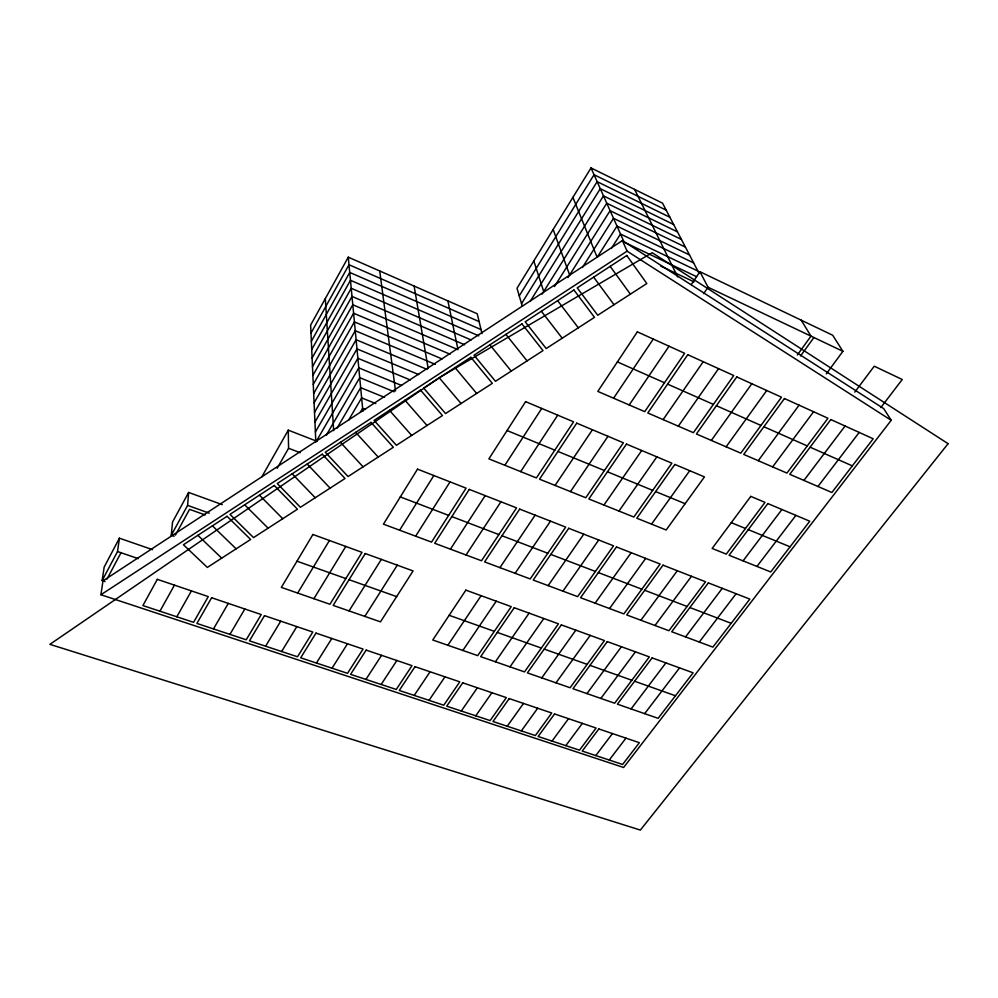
<?xml version="1.0" encoding="UTF-8"?>
<svg xmlns="http://www.w3.org/2000/svg" width="998" height="998" viewBox="0 0 998 998"><rect width="100%" height="100%" fill="white"/><g stroke="black" fill="none" stroke-linecap="round" stroke-linejoin="round"><path stroke-width="1.5" d="M174.163 536.238L171.294 535.227L187.599 505.375L188.634 492.438L222.28 504.651M171.294 535.227L172.517 522.079L188.634 492.438M105.077 581.56L102.145 580.574L117.539 551.545L119.411 538.196L152.494 549.636M102.145 580.574L104.179 567.026L119.411 538.196M100.91 594.746L102.994 580.861L622.403 240.593L883.741 408.631L891.202 420.283L623.613 767.487L100.91 594.746L627.093 251.159L891.202 420.283M106.973 579.114L121.008 552.73M175.448 535.078L189.545 509.342L205.239 514.98M481.972 333.594L477.244 313.771L348.277 257.185L310.64 325.074L315.83 442.114L358.781 367.863L401.608 385.49M311.002 333.083L349.001 264.744L479.115 321.593M159.929 611.2L174.45 585.14M311.364 341.241L349.724 272.442L481.011 329.552M311.725 349.562L350.473 280.288L478.828 335.877M312.1 358.033L351.234 288.285L471.093 339.944M312.486 366.653L352.007 296.431L464.606 344.747M312.873 375.46L352.793 304.752L458.007 349.674M176.808 616.789L191.429 590.903M313.272 384.417L353.604 313.222L450.123 354.24M261.613 477.206L288.272 430.163L317.09 441.341M313.684 393.561L354.415 321.88L442.089 358.943M314.096 402.893L355.251 330.7L435.315 364.37M277.145 468.311L288.572 448.264L288.272 430.163M314.52 412.399L356.111 339.707L427.019 369.372M314.944 422.104L356.985 348.901L418.711 374.587M315.38 432.009L357.87 358.282L410.253 379.951M213.472 628.927L228.293 603.391M326.284 435.228L359.717 377.656L394.272 391.79M336.912 428.392L360.665 387.661L384.442 397.329M348.464 420.37L361.625 397.878L375.772 403.591M360.266 412.324L362.623 408.319L365.48 409.467M229.914 634.379L244.834 608.992M265.605 646.205L280.725 621.155M297.678 593.074L329.415 540.492M281.623 651.507L296.83 626.619M313.883 598.7L345.795 546.442M699.124 273.44L662.547 203.168L591.016 167.926L517.014 288.235L522.303 306.274M519.247 295.87L594.047 174.712L666.19 210.154M521.53 303.642L597.141 181.636L669.895 217.265M530.15 301.421L600.285 188.684L673.662 224.513M542.126 294.123L603.491 195.882L677.505 231.898M316.416 663.034L331.798 638.471M349.051 610.926L381.336 559.379M399.612 530.2L433.843 475.535M554.489 286.576L606.759 203.218L681.422 239.433M567.974 277.594L610.102 210.69L685.414 247.105M582.408 267.501L613.508 218.325L689.493 254.939M332.022 668.198L347.491 643.785M364.831 616.402L397.279 565.18M415.642 536.176L450.036 481.872M611.325 248.477L620.519 234.056L697.889 271.069M365.929 679.426L381.56 655.337M450.435 549.162L485.178 495.607M504.863 465.28L541.739 408.431M381.149 684.478L396.855 660.514M466.041 554.988L500.934 501.769M520.694 471.63L557.732 415.156M414.207 695.419L430.076 671.766M447.865 645.257L481.111 595.681M499.936 567.637L535.14 515.143M555.075 485.427L592.425 429.764M613.583 398.202L653.266 339.058M691.277 284.567L699.922 271.706L832.694 335.241L842.911 351.308L826.294 373.851M703.652 293.674L708.019 287.212L699.922 271.706M429.04 700.334L444.983 676.819M462.847 650.459L496.243 601.183M515.13 573.314L550.484 521.143M570.494 491.615L607.982 436.301M629.214 404.963L669.034 346.206M461.288 711.013L477.368 687.797M495.395 661.774L529.09 613.134M548.139 585.626L583.78 534.167M603.952 505.038L641.726 450.51M663.134 419.609L703.228 361.713M475.759 715.815L491.914 692.724M510.003 666.851L543.823 618.498M562.947 591.153L598.725 540.005M618.96 511.063L656.871 456.872M678.328 426.171L718.56 368.661M507.221 726.232L523.501 703.428M541.752 677.879L575.834 630.15M595.107 603.166L631.16 552.692M651.544 524.137L689.718 470.694M711.325 440.43L751.818 383.743M521.343 730.91L537.685 708.231M555.998 682.832L590.205 635.377M609.541 608.543L645.706 558.381M726.12 446.817L766.726 390.505M797.34 355.001L810.975 336.139L801.244 320.183M800.571 355.937L813.894 337.524M552.044 741.077L568.511 718.685M586.961 693.598L621.417 646.729M640.903 620.245L677.305 570.744M758.243 460.689L799.074 405.163M565.829 745.643L582.358 723.375M600.858 698.425L635.439 651.831M654.975 625.496L691.489 576.283M772.639 466.914L813.582 411.75M854.787 392.114L874.248 366.204L902.242 379.502L880.835 407.533M595.794 755.573L612.435 733.567M631.073 708.929L665.878 662.909M685.551 636.911L722.29 588.333M743.073 560.864L781.933 509.491M803.914 480.425L845.069 426.021M609.254 760.027L625.946 738.146M644.646 713.645L679.551 667.887M699.274 642.038L736.112 593.735M756.946 566.427L795.905 515.367M817.948 486.488L859.191 432.421M117.539 551.545L138.235 558.618M296.98 561.188L345.844 578.566M349.051 579.701L396.63 596.617M449.162 615.304L494.322 631.36M497.291 632.42L541.328 648.064M544.222 649.099L587.148 664.369M589.98 665.367L631.846 680.262M634.603 681.235L675.459 695.768M187.599 505.375L209.268 513.159M400.323 496.917L448.651 515.392M451.832 516.602L498.875 534.579M501.969 535.751L547.79 553.254M550.796 554.401L595.419 571.455M598.363 572.578L641.839 589.182M644.696 590.28L687.086 606.472M689.868 607.533L731.197 623.326M288.572 448.264L300.198 452.718M507.059 430.537L554.813 450.148M557.957 451.445L604.414 470.532M607.47 471.792L652.68 490.367M655.661 491.59L685.127 503.691M731.285 522.665L745.456 528.478M748.288 529.639L790.067 546.804M617.388 361.925L664.493 382.758M667.587 384.13L713.383 404.402M716.402 405.724L760.963 425.447M763.882 426.745L807.257 445.931M810.102 447.191L852.329 465.879M708.019 287.212L842.911 351.308M660.776 266.092L694.047 281.885M696.666 276.733L624.137 242.165L591.016 167.926M693.647 262.923L616.976 226.109L597.153 257.334L572.914 197.367M197.891 535.315L221.706 558.144M212.424 525.821L236.127 548.838M244.672 504.801L268.113 528.179M259.43 495.158L282.758 518.711M292.177 473.801L315.231 497.74M307.172 464.02L330.101 488.134M340.443 442.314L363.085 466.827M355.675 432.384L378.192 457.059M389.469 410.34L411.687 435.427M404.951 400.235L427.032 425.51M439.282 377.843L461.064 403.529M455.013 367.576L476.657 393.449M489.906 344.809L511.238 371.119M505.899 334.38L527.081 360.889M541.365 311.251L562.211 338.185M557.608 300.648L578.316 327.793M593.66 277.132L614.019 304.727M610.177 266.366L630.374 294.161M634.603 189.395L677.692 276.933M622.403 240.593L627.093 251.159M553.154 229.478L569.621 274.974M533.793 260.94L543.723 291.578M447.89 300.897L457.708 348.252M414.108 286.077L428.154 368.437M379.727 270.982L395.52 390.966M348.277 257.185L362.91 411.376M325.323 298.589L333.669 430.687M157.322 579.339L142.901 605.561L193.562 622.328L208.27 596.604L157.322 579.339M211.626 597.74L196.893 623.438L246.219 639.78L261.227 614.556L211.626 597.74M264.495 615.654L249.463 640.853L297.516 656.771L312.798 632.033L264.495 615.654M312.91 534.479L281.349 587.398L329.951 604.277L362.024 552.356L312.91 534.479M315.979 633.106L300.685 657.819L347.516 673.326L363.06 649.062L315.979 633.106M365.256 553.528L333.145 605.399L380.475 621.841L413.085 570.931L365.256 553.528M417.513 469.147L383.444 524.162L431.535 542.114L466.091 488.147L417.513 469.147M366.154 650.11L350.597 674.349L396.243 689.468L412.024 665.654L366.154 650.11M469.285 489.394L434.704 543.286L481.523 560.764L516.565 507.882L469.285 489.394M525.609 401.645L488.883 458.868L536.4 477.93L573.576 421.83L525.609 401.645M415.043 666.676L399.25 690.466L443.773 705.212L459.779 681.834L415.043 666.676M465.866 590.142L432.758 640.005L477.705 655.636L511.238 606.647L465.866 590.142M519.671 509.105L484.604 561.911L530.212 578.94L565.691 527.094L519.671 509.105M576.732 423.152L539.531 479.19L585.776 497.74L623.401 442.788L576.732 423.152M637.36 331.847L597.814 391.403L644.708 411.65L684.653 353.292L637.36 331.847M462.723 682.832L446.705 706.185L490.13 720.568L506.335 697.614L462.723 682.832M514.232 607.732L480.674 656.659L524.499 671.891L558.443 623.825L514.232 607.732M568.723 528.279L533.206 580.05L577.642 596.642L613.533 545.806L568.723 528.279M626.47 444.085L588.82 498.963L633.855 517.039L671.879 463.184L626.47 444.085M687.772 354.702L647.789 412.985L693.41 432.683L733.755 375.547L687.772 354.702M509.205 698.588L492.987 721.517L535.365 735.551L551.757 713.009L509.205 698.588M561.35 624.885L527.393 672.889L570.132 687.747L604.464 640.566L561.35 624.885M616.49 546.954L580.562 597.727L623.862 613.895L660.14 564.032L616.49 546.954M674.86 464.444L636.811 518.224L666.165 530L704.451 476.894L674.86 464.444M736.774 376.92L696.404 433.98L740.803 453.154L781.509 397.204L736.774 376.92M554.564 713.957L538.147 736.474L579.501 750.184L596.093 728.029L554.564 713.957M607.295 641.602L572.952 688.732L614.656 703.216L649.336 656.896L607.295 641.602M663.009 565.155L626.719 614.955L668.934 630.711L705.561 581.784L663.009 565.155M784.453 398.539L743.722 454.414L786.935 473.089L827.966 418.262L784.453 398.539M750.783 496.38L712.148 548.451L726.27 554.115L765.004 502.368L750.783 496.38M598.825 728.952L582.233 751.082L622.615 764.456L639.356 742.687L598.825 728.952M652.106 657.894L617.4 704.176L658.106 718.323L693.111 672.814L652.106 657.894M708.355 582.882L671.716 631.746L712.884 647.116L749.835 599.099L708.355 582.882M767.836 503.566L729.076 555.25L770.718 571.954L809.765 521.206L767.836 503.566M830.835 419.559L789.767 474.312L831.858 492.488L873.188 438.771L830.835 419.559M948.1 443.686L640.354 830.074L49.9 644.346L439.769 377.394L652.205 252.719L948.1 443.686M227.045 516.29L183.42 544.746L207.347 567.425L250.623 539.469L227.045 516.29M274.275 485.477L229.977 514.382L253.529 537.598L297.466 509.205L274.275 485.477M322.254 454.19L277.257 483.543L300.423 507.296L345.046 478.479L322.254 454.19M370.994 422.391L325.273 452.206L348.053 476.533L393.374 447.254L370.994 422.391M420.507 390.081L374.063 420.383L396.418 445.295L442.463 415.542L420.507 390.081M470.831 357.259L423.639 388.047L445.557 413.546L492.326 383.332L470.831 357.259M521.966 323.901L474 355.188L495.47 381.298L542.999 350.597L521.966 323.901M573.95 289.994L525.197 321.793L546.193 348.539L594.496 317.339L573.95 289.994M626.781 255.525L577.218 287.861L597.74 315.243L646.816 283.532L626.781 255.525"/></g></svg>
